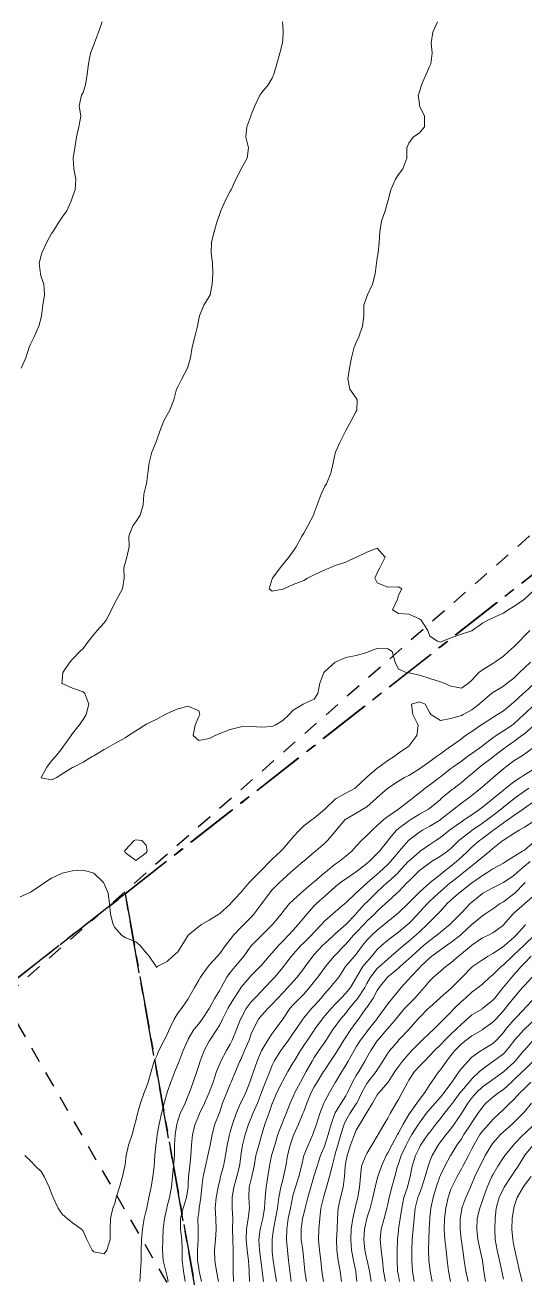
# Model space of a CAD drawing. Header units: centimetres. Extents: x 0 to 642158, y -847 to 649707.
# Drawn here: x 616929.5 to 616953.3, y 620298.9 to 620358.6 of the extents above; entities that cross this region are included whole.
import ezdxf

# ---------------------------------------------------------------- set-up
doc = ezdxf.new("R2010")
doc.units = ezdxf.units.CM
doc.header["$MEASUREMENT"] = 0
doc.linetypes.add('CENTERX2', pattern=[4, 2.5, -0.5, 0.5, -0.5])
doc.linetypes.add('JIS_02_0.7', pattern=[1.35, 0.75, -0.6])
doc.layers.add('SPW_parcellaire cadastral', color=7, linetype='CENTERX2', lineweight=25, true_color=0xff0542)
doc.layers.add('WAL_parcellaire agricole', color=7, linetype='JIS_02_0.7', lineweight=25)
doc.layers.add('WAL_topographie 0.5', color=253, linetype='Continuous', lineweight=20)

msp = doc.modelspace()

# ---------------------------------------------------------------- linework, layer by layer
at = {"layer": 'SPW_parcellaire cadastral'}
for points in [[(616972.658, 620425.672), (617010.893, 620377.325), (616997.565, 620366.866), (616981.735, 620354.446), (616964.517, 620340.941), (616934.252, 620317.224), (616928.003, 620312.33), (616882.528, 620374.041), (616972.658, 620425.672)], [(617146.257, 620375.609), (617171.917, 620342.183), (617234.747, 620260.301), (617106.707, 620158.882), (617115.103, 620149.589), (617064.759, 620106.478), (617053.863, 620117.239), (616968.009, 620182.814), (616937.386, 620218.037), (616956.282, 620268.99), (616938.408, 620293.768), (616934.252, 620317.224), (616964.517, 620340.941), (617015.701, 620270.757), (617035.118, 620286.317), (617053.068, 620300.715), (617070.714, 620314.879), (617111.129, 620347.351), (617146.257, 620375.609)], [(616883.906, 620279.593), (616901.931, 620292.499), (616908.788, 620297.285), (616928.003, 620312.33), (616934.252, 620317.224), (616938.408, 620293.768), (616956.282, 620268.99), (616937.386, 620218.037), (616883.906, 620279.593)]]:
    msp.add_lwpolyline(points, dxfattribs=at)
at = {"layer": 'WAL_parcellaire agricole'}
for points in [[(617087.586, 620473.072), (617062.422, 620453.403), (617036.863, 620425.348), (617003.098, 620383.063), (616981.101, 620359.561), (616961.603, 620341.392), (616928.44, 620312.222), (616917.191, 620305.471)], [(616814.972, 620053.628), (616740.957, 620187.285), (616763.872, 620197.621), (616785.453, 620210.873), (616845.948, 620253.88), (616873.445, 620272.883), (616895.443, 620289.885), (616917.191, 620305.471), (616928.44, 620312.222), (616940.443, 620291.39), (616945.861, 620276.474), (616947.695, 620267.475), (616936.951, 620221.391), (616939.069, 620211.428), (616952.954, 620195.393), (616968.962, 620184.092), (616986.584, 620171.864), (617004.365, 620160.596), (617008.458, 620154.4)]]:
    msp.add_lwpolyline(points, dxfattribs=at)
at = {"layer": 'WAL_topographie 0.5'}
for points in [[(616933.147, 620358.75), (616932.972, 620358.25), (616932.788, 620357.75), (616932.75, 620357.646), (616932.602, 620357.25), (616932.496, 620356.75), (616932.442, 620356.25), (616932.358, 620355.75), (616932.25, 620355.383), (616932.17, 620355.25), (616932.066, 620354.75), (616932.139, 620354.25), (616932.044, 620353.75), (616931.933, 620353.25), (616931.861, 620352.75), (616931.777, 620352.25), (616931.807, 620351.75), (616931.907, 620351.25), (616931.863, 620350.75), (616931.75, 620350.417), (616931.695, 620350.25), (616931.469, 620349.75), (616931.25, 620349.44), (616931.124, 620349.25), (616930.801, 620348.75), (616930.75, 620348.66), (616930.523, 620348.25), (616930.279, 620347.75), (616930.25, 620347.625), (616930.156, 620347.25), (616930.212, 620346.75), (616930.25, 620346.596), (616930.379, 620346.25), (616930.407, 620345.75), (616930.333, 620345.25), (616930.273, 620344.75), (616930.25, 620344.671), (616930.145, 620344.25), (616929.914, 620343.75), (616929.75, 620343.391), (616929.681, 620343.25), (616929.516, 620342.75), (616929.306, 620342.25)], [(616941.74, 620358.75), (616941.75, 620358.583), (616941.772, 620358.25), (616941.75, 620357.917), (616941.736, 620357.75), (616941.603, 620357.25), (616941.471, 620356.75), (616941.328, 620356.25), (616941.25, 620356.058), (616941.055, 620355.75), (616940.75, 620355.382), (616940.656, 620355.25), (616940.42, 620354.75), (616940.25, 620354.318), (616940.229, 620354.25), (616940.044, 620353.75), (616939.991, 620353.25), (616940.12, 620352.75), (616940.055, 620352.25), (616939.777, 620351.75), (616939.75, 620351.7), (616939.51, 620351.25), (616939.292, 620350.75), (616939.25, 620350.675), (616939.017, 620350.25), (616938.803, 620349.75), (616938.75, 620349.602), (616938.63, 620349.25), (616938.478, 620348.75), (616938.355, 620348.25), (616938.347, 620347.75), (616938.408, 620347.25), (616938.414, 620346.75), (616938.392, 620346.25), (616938.293, 620345.75), (616938.25, 620345.659), (616938, 620345.25), (616937.779, 620344.75), (616937.75, 620344.596), (616937.684, 620344.25), (616937.565, 620343.75), (616937.431, 620343.25), (616937.354, 620342.75), (616937.25, 620342.365), (616937.215, 620342.25), (616936.944, 620341.75), (616936.75, 620341.37), (616936.699, 620341.25), (616936.566, 620340.75), (616936.367, 620340.25), (616936.25, 620340.036), (616936.09, 620339.75), (616935.898, 620339.25), (616935.75, 620338.836), (616935.717, 620338.75), (616935.525, 620338.25), (616935.385, 620337.75), (616935.325, 620337.25), (616935.265, 620336.75), (616935.25, 620336.694), (616935.142, 620336.25), (616935.098, 620335.75), (616934.964, 620335.25), (616934.75, 620334.941), (616934.612, 620334.75), (616934.421, 620334.25), (616934.437, 620333.75), (616934.323, 620333.25), (616934.25, 620332.959), (616934.19, 620332.75), (616934.196, 620332.25), (616934.122, 620331.75), (616933.848, 620331.25), (616933.75, 620331.078), (616933.596, 620330.75), (616933.35, 620330.25), (616933.25, 620330.129), (616932.919, 620329.75), (616932.75, 620329.565), (616932.509, 620329.25), (616932.25, 620328.906), (616932.091, 620328.75), (616931.75, 620328.392), (616931.623, 620328.25), (616931.29, 620327.75), (616931.25, 620327.35), (616931.24, 620327.25), (616931.25, 620327.235), (616931.75, 620327.015), (616932.25, 620326.831), (616932.333, 620326.75), (616932.513, 620326.25), (616932.393, 620325.75), (616932.25, 620325.521), (616932.064, 620325.25), (616931.75, 620324.85), (616931.684, 620324.75), (616931.319, 620324.25), (616931.25, 620324.147), (616930.932, 620323.75), (616930.75, 620323.551), (616930.528, 620323.25), (616930.25, 620322.758), (616930.245, 620322.75), (616930.25, 620322.743), (616930.75, 620322.64), (616930.993, 620322.75), (616931.25, 620322.926), (616931.75, 620323.232), (616931.784, 620323.25), (616932.25, 620323.488), (616932.683, 620323.75), (616932.75, 620323.793), (616933.25, 620324.096), (616933.537, 620324.25), (616933.75, 620324.375), (616934.25, 620324.649), (616934.412, 620324.75), (616934.75, 620324.972), (616935.183, 620325.25), (616935.25, 620325.297), (616935.75, 620325.534), (616936.155, 620325.75), (616936.25, 620325.8), (616936.75, 620326.03), (616937.25, 620326.157), (616937.75, 620325.927), (616937.795, 620325.75), (616937.75, 620325.656), (616937.588, 620325.25), (616937.483, 620324.75), (616937.75, 620324.518), (616938.25, 620324.618), (616938.53, 620324.75), (616938.75, 620324.854), (616939.25, 620325.041), (616939.75, 620325.175), (616940.25, 620325.184), (616940.75, 620325.148), (616941.25, 620325.187), (616941.386, 620325.25), (616941.75, 620325.474), (616942.055, 620325.75), (616942.25, 620325.962), (616942.719, 620326.25), (616942.75, 620326.265), (616943.25, 620326.484), (616943.42, 620326.75), (616943.517, 620327.25), (616943.697, 620327.75), (616943.75, 620327.811), (616944.25, 620328.248), (616944.254, 620328.25), (616944.75, 620328.466), (616945.25, 620328.56), (616945.75, 620328.707), (616945.846, 620328.75), (616946.25, 620328.895), (616946.75, 620328.883), (616946.949, 620328.75), (616947.105, 620328.25), (616947.25, 620327.921), (616947.622, 620327.75), (616947.75, 620327.734), (616948.25, 620327.637), (616948.75, 620327.479), (616949.25, 620327.318), (616949.433, 620327.25), (616949.75, 620327.105), (616950.25, 620327.008), (616950.591, 620327.25), (616950.75, 620327.392), (616951.075, 620327.75), (616951.25, 620327.891), (616951.75, 620328.191), (616951.847, 620328.25), (616952.25, 620328.535), (616952.485, 620328.75), (616952.75, 620328.985), (616953.013, 620329.25), (616953.25, 620329.503), (616953.5, 620329.75)], [(616949.106, 620358.75), (616948.893, 620358.25), (616948.811, 620357.75), (616948.852, 620357.25), (616948.794, 620356.75), (616948.75, 620356.643), (616948.578, 620356.25), (616948.358, 620355.75), (616948.25, 620355.408), (616948.201, 620355.25), (616948.25, 620354.821), (616948.262, 620354.75), (616948.5, 620354.25), (616948.5, 620353.75), (616948.25, 620353.458), (616947.962, 620353.25), (616947.75, 620352.96), (616947.655, 620352.75), (616947.659, 620352.25), (616947.467, 620351.75), (616947.25, 620351.468), (616947.122, 620351.25), (616946.895, 620350.75), (616946.762, 620350.25), (616946.75, 620350.212), (616946.625, 620349.75), (616946.456, 620349.25), (616946.369, 620348.75), (616946.341, 620348.25), (616946.287, 620347.75), (616946.25, 620347.5), (616946.215, 620347.25), (616946.146, 620346.75), (616946.018, 620346.25), (616945.788, 620345.75), (616945.75, 620345.667), (616945.606, 620345.25), (616945.606, 620344.75), (616945.538, 620344.25), (616945.362, 620343.75), (616945.25, 620343.476), (616945.147, 620343.25), (616945.023, 620342.75), (616944.923, 620342.25), (616944.842, 620341.75), (616944.944, 620341.25), (616945.25, 620340.827), (616945.291, 620340.75), (616945.272, 620340.25), (616945.25, 620340.207), (616945.011, 620339.75), (616944.75, 620339.277), (616944.733, 620339.25), (616944.474, 620338.75), (616944.259, 620338.25), (616944.25, 620338.194), (616944.147, 620337.75), (616944.032, 620337.25), (616943.823, 620336.75), (616943.75, 620336.63), (616943.574, 620336.25), (616943.388, 620335.75), (616943.25, 620335.354), (616943.213, 620335.25), (616942.945, 620334.75), (616942.75, 620334.396), (616942.662, 620334.25), (616942.385, 620333.75), (616942.25, 620333.537), (616942.031, 620333.25), (616941.75, 620332.904), (616941.628, 620332.75), (616941.258, 620332.25), (616941.25, 620332.222), (616941.103, 620331.75), (616941.25, 620331.635), (616941.75, 620331.73), (616941.8, 620331.75), (616942.25, 620331.941), (616942.75, 620332.146), (616942.931, 620332.25), (616943.25, 620332.409), (616943.75, 620332.648), (616943.996, 620332.75), (616944.25, 620332.849), (616944.75, 620333.014), (616945.25, 620333.243), (616945.265, 620333.25), (616945.75, 620333.493), (616946.25, 620333.682), (616946.622, 620333.25), (616946.37, 620332.75), (616946.25, 620332.5), (616946.131, 620332.25), (616946.25, 620332.024), (616946.75, 620331.814), (616947.25, 620331.84), (616947.412, 620331.75), (616947.25, 620331.434), (616947.203, 620331.25), (616946.966, 620330.75), (616947.25, 620330.569), (616947.75, 620330.534), (616948.25, 620330.315), (616948.335, 620330.25), (616948.659, 620329.75), (616948.75, 620329.487), (616949.115, 620329.25), (616949.25, 620329.205), (616949.371, 620329.25), (616949.75, 620329.414), (616950.25, 620329.581), (616950.75, 620329.745), (616950.759, 620329.75), (616951.25, 620330.114), (616951.513, 620330.25), (616951.75, 620330.364), (616952.25, 620330.587), (616952.483, 620330.75), (616952.75, 620330.907), (616953.25, 620331.25), (616953.25, 620331.25), (616953.75, 620331.703)], [(616929.25, 620317.079), (616929.652, 620317.25), (616929.75, 620317.303), (616930.25, 620317.628), (616930.418, 620317.75), (616930.75, 620317.968), (616931.25, 620318.204), (616931.456, 620318.25), (616931.75, 620318.32), (616932.25, 620318.349), (616932.596, 620318.25), (616932.75, 620318.204), (616933.222, 620317.75), (616933.25, 620317.686), (616933.437, 620317.25), (616933.497, 620316.75), (616933.547, 620316.25), (616933.677, 620315.75), (616933.75, 620315.618), (616934.073, 620315.25), (616934.25, 620315.14), (616934.75, 620314.937), (616934.957, 620314.75), (616935.25, 620314.401), (616935.396, 620314.25), (616935.727, 620313.75), (616935.75, 620313.714), (616935.776, 620313.75), (616936.25, 620313.987), (616936.517, 620314.25), (616936.75, 620314.461), (616936.945, 620314.75), (616937.25, 620315.243), (616937.254, 620315.25), (616937.75, 620315.655), (616937.879, 620315.75), (616938.25, 620315.957), (616938.705, 620316.25), (616938.75, 620316.282), (616939.25, 620316.73), (616939.268, 620316.75), (616939.72, 620317.25), (616939.75, 620317.281), (616940.152, 620317.75), (616940.25, 620317.85), (616940.638, 620318.25), (616940.75, 620318.361), (616941.133, 620318.75), (616941.25, 620318.865), (616941.653, 620319.25), (616941.75, 620319.345), (616942.102, 620319.75), (616942.25, 620319.927), (616942.539, 620320.25), (616942.75, 620320.449), (616943.144, 620320.75), (616943.25, 620320.825), (616943.746, 620321.25), (616943.75, 620321.254), (616944.25, 620321.724), (616944.293, 620321.75), (616944.75, 620322.009), (616945.191, 620322.25), (616945.25, 620322.29), (616945.732, 620322.75), (616945.75, 620322.767), (616946.25, 620323.203), (616946.318, 620323.25), (616946.75, 620323.569), (616947.047, 620323.75), (616947.25, 620323.921), (616947.75, 620324.248), (616947.753, 620324.25), (616948.131, 620324.75), (616948.2, 620325.25), (616947.939, 620325.75), (616947.88, 620326.25), (616948.25, 620326.354), (616948.53, 620326.25), (616948.75, 620325.836), (616948.802, 620325.75), (616949.25, 620325.467), (616949.75, 620325.574), (616950.25, 620325.705), (616950.33, 620325.75), (616950.75, 620325.975), (616951.101, 620326.25), (616951.25, 620326.395), (616951.69, 620326.75), (616951.75, 620326.803), (616952.25, 620327.114), (616952.434, 620327.25), (616952.75, 620327.488), (616953.022, 620327.75), (616953.25, 620327.982), (616953.543, 620328.25)], [(616929.48, 620304.75), (616929.75, 620304.5), (616929.987, 620304.25), (616930.25, 620303.987), (616930.388, 620303.75), (616930.628, 620303.25), (616930.75, 620302.942), (616930.828, 620302.75), (616931.057, 620302.25), (616931.25, 620301.954), (616931.484, 620301.75), (616931.75, 620301.552), (616932.172, 620301.25), (616932.25, 620301.153), (616932.427, 620300.75), (616932.678, 620300.25), (616932.75, 620300.168), (616933.25, 620300.079), (616933.376, 620300.25), (616933.534, 620300.75), (616933.532, 620301.25), (616933.556, 620301.75), (616933.664, 620302.25), (616933.75, 620302.463), (616933.828, 620302.75), (616933.977, 620303.25), (616934.128, 620303.75), (616934.239, 620304.25), (616934.25, 620304.337), (616934.289, 620304.75), (616934.415, 620305.25), (616934.576, 620305.75), (616934.702, 620306.25), (616934.75, 620306.414), (616934.829, 620306.75), (616934.974, 620307.25), (616935.149, 620307.75), (616935.25, 620307.978), (616935.337, 620308.25), (616935.485, 620308.75), (616935.636, 620309.25), (616935.75, 620309.505), (616935.858, 620309.75), (616936.112, 620310.25), (616936.25, 620310.521), (616936.35, 620310.75), (616936.582, 620311.25), (616936.75, 620311.538), (616936.924, 620311.75), (616937.25, 620312.221), (616937.268, 620312.25), (616937.543, 620312.75), (616937.75, 620313.099), (616937.835, 620313.25), (616938.195, 620313.75), (616938.25, 620313.814), (616938.643, 620314.25), (616938.75, 620314.371), (616939.027, 620314.75), (616939.25, 620315.035), (616939.402, 620315.25), (616939.75, 620315.607), (616939.898, 620315.75), (616940.25, 620316.111), (616940.378, 620316.25), (616940.75, 620316.75), (616940.75, 620316.75), (616941.115, 620317.25), (616941.25, 620317.404), (616941.599, 620317.75), (616941.75, 620317.898), (616942.139, 620318.25), (616942.25, 620318.351), (616942.72, 620318.75), (616942.75, 620318.778), (616943.25, 620319.201), (616943.313, 620319.25), (616943.75, 620319.622), (616943.883, 620319.75), (616944.25, 620320.186), (616944.295, 620320.25), (616944.722, 620320.75), (616944.75, 620320.773), (616945.25, 620321.062), (616945.563, 620321.25), (616945.75, 620321.367), (616946.197, 620321.75), (616946.25, 620321.805), (616946.744, 620322.25), (616946.75, 620322.255), (616947.25, 620322.583), (616947.544, 620322.75), (616947.75, 620322.857), (616948.25, 620323.168), (616948.369, 620323.25), (616948.75, 620323.513), (616949.064, 620323.75), (616949.25, 620323.885), (616949.75, 620324.243), (616949.76, 620324.25), (616950.25, 620324.606), (616950.454, 620324.75), (616950.75, 620324.946), (616951.178, 620325.25), (616951.25, 620325.3), (616951.75, 620325.619), (616951.969, 620325.75), (616952.25, 620325.935), (616952.631, 620326.25), (616952.75, 620326.346), (616953.184, 620326.75), (616953.25, 620326.811), (616953.734, 620327.25)], [(616934.954, 620298.75), (616934.983, 620299.25), (616935.003, 620299.75), (616935.012, 620300.25), (616935.032, 620300.75), (616935.069, 620301.25), (616935.151, 620301.75), (616935.25, 620302.141), (616935.274, 620302.25), (616935.382, 620302.75), (616935.482, 620303.25), (616935.566, 620303.75), (616935.625, 620304.25), (616935.66, 620304.75), (616935.704, 620305.25), (616935.75, 620305.561), (616935.773, 620305.75), (616935.861, 620306.25), (616935.97, 620306.75), (616936.099, 620307.25), (616936.244, 620307.75), (616936.25, 620307.769), (616936.422, 620308.25), (616936.614, 620308.75), (616936.75, 620309.083), (616936.813, 620309.25), (616937.01, 620309.75), (616937.224, 620310.25), (616937.25, 620310.299), (616937.512, 620310.75), (616937.75, 620311.023), (616937.917, 620311.25), (616938.244, 620311.75), (616938.25, 620311.761), (616938.522, 620312.25), (616938.75, 620312.626), (616938.823, 620312.75), (616939.09, 620313.25), (616939.25, 620313.464), (616939.487, 620313.75), (616939.75, 620314.07), (616939.9, 620314.25), (616940.25, 620314.744), (616940.255, 620314.75), (616940.75, 620315.245), (616940.755, 620315.25), (616941.25, 620315.733), (616941.267, 620315.75), (616941.669, 620316.25), (616941.75, 620316.357), (616942.074, 620316.75), (616942.25, 620316.923), (616942.603, 620317.25), (616942.75, 620317.371), (616943.203, 620317.75), (616943.25, 620317.789), (616943.75, 620318.226), (616943.776, 620318.25), (616944.25, 620318.632), (616944.427, 620318.75), (616944.75, 620319.008), (616945.038, 620319.25), (616945.25, 620319.493), (616945.493, 620319.75), (616945.75, 620319.995), (616945.998, 620320.25), (616946.25, 620320.467), (616946.554, 620320.75), (616946.75, 620320.907), (616947.25, 620321.247), (616947.255, 620321.25), (616947.75, 620321.636), (616947.903, 620321.75), (616948.25, 620322.03), (616948.523, 620322.25), (616948.75, 620322.409), (616949.205, 620322.75), (616949.25, 620322.785), (616949.75, 620323.178), (616949.849, 620323.25), (616950.25, 620323.531), (616950.549, 620323.75), (616950.75, 620323.895), (616951.24, 620324.25), (616951.25, 620324.258), (616951.75, 620324.641), (616951.903, 620324.75), (616952.25, 620324.977), (616952.67, 620325.25), (616952.75, 620325.309), (616953.228, 620325.75), (616953.25, 620325.772), (616953.742, 620326.25)], [(616936.303, 620298.75), (616936.25, 620298.997), (616936.179, 620299.25), (616936.055, 620299.75), (616936.031, 620300.25), (616936.04, 620300.75), (616936.054, 620301.25), (616936.12, 620301.75), (616936.227, 620302.25), (616936.25, 620302.339), (616936.356, 620302.75), (616936.454, 620303.25), (616936.498, 620303.75), (616936.554, 620304.25), (616936.589, 620304.75), (616936.596, 620305.25), (616936.628, 620305.75), (616936.7, 620306.25), (616936.75, 620306.413), (616936.868, 620306.75), (616937.103, 620307.25), (616937.25, 620307.614), (616937.305, 620307.75), (616937.487, 620308.25), (616937.663, 620308.75), (616937.75, 620309.041), (616937.812, 620309.25), (616938.01, 620309.75), (616938.25, 620310.199), (616938.281, 620310.25), (616938.612, 620310.75), (616938.75, 620310.985), (616938.88, 620311.25), (616939.131, 620311.75), (616939.25, 620311.947), (616939.434, 620312.25), (616939.75, 620312.739), (616939.758, 620312.75), (616940.177, 620313.25), (616940.25, 620313.327), (616940.677, 620313.75), (616940.75, 620313.832), (616941.109, 620314.25), (616941.25, 620314.402), (616941.547, 620314.75), (616941.75, 620314.96), (616942.026, 620315.25), (616942.25, 620315.493), (616942.488, 620315.75), (616942.75, 620316.071), (616942.894, 620316.25), (616943.25, 620316.65), (616943.35, 620316.75), (616943.75, 620317.113), (616943.917, 620317.25), (616944.25, 620317.545), (616944.503, 620317.75), (616944.75, 620317.931), (616945.218, 620318.25), (616945.25, 620318.271), (616945.75, 620318.662), (616945.855, 620318.75), (616946.25, 620319.136), (616946.356, 620319.25), (616946.75, 620319.747), (616946.752, 620319.75), (616947.164, 620320.25), (616947.25, 620320.324), (616947.75, 620320.692), (616947.839, 620320.75), (616948.25, 620321.003), (616948.688, 620321.25), (616948.75, 620321.296), (616949.25, 620321.71), (616949.295, 620321.75), (616949.75, 620322.137), (616949.901, 620322.25), (616950.25, 620322.515), (616950.527, 620322.75), (616950.75, 620322.931), (616951.117, 620323.25), (616951.25, 620323.353), (616951.75, 620323.727), (616951.779, 620323.75), (616952.25, 620324.12), (616952.424, 620324.25), (616952.75, 620324.478), (616953.133, 620324.75), (616953.25, 620324.837), (616953.716, 620325.25)], [(616937.101, 620298.75), (616937.025, 620299.25), (616936.962, 620299.75), (616936.961, 620300.25), (616936.942, 620300.75), (616936.877, 620301.25), (616936.886, 620301.75), (616937.009, 620302.25), (616937.163, 620302.75), (616937.242, 620303.25), (616937.25, 620303.395), (616937.268, 620303.75), (616937.321, 620304.25), (616937.376, 620304.75), (616937.406, 620305.25), (616937.461, 620305.75), (616937.586, 620306.25), (616937.75, 620306.655), (616937.789, 620306.75), (616938.029, 620307.25), (616938.249, 620307.75), (616938.25, 620307.753), (616938.431, 620308.25), (616938.598, 620308.75), (616938.75, 620309.116), (616938.809, 620309.25), (616939.076, 620309.75), (616939.25, 620310.059), (616939.34, 620310.25), (616939.545, 620310.75), (616939.742, 620311.25), (616939.75, 620311.267), (616940.006, 620311.75), (616940.25, 620312.073), (616940.417, 620312.25), (616940.75, 620312.601), (616940.894, 620312.75), (616941.25, 620313.118), (616941.371, 620313.25), (616941.75, 620313.712), (616941.78, 620313.75), (616942.165, 620314.25), (616942.25, 620314.348), (616942.613, 620314.75), (616942.75, 620314.887), (616943.116, 620315.25), (616943.25, 620315.396), (616943.587, 620315.75), (616943.75, 620315.93), (616944.114, 620316.25), (616944.25, 620316.364), (616944.698, 620316.75), (616944.75, 620316.793), (616945.234, 620317.25), (616945.25, 620317.264), (616945.75, 620317.722), (616945.78, 620317.75), (616946.25, 620318.159), (616946.355, 620318.25), (616946.75, 620318.61), (616946.884, 620318.75), (616947.25, 620319.196), (616947.297, 620319.25), (616947.73, 620319.75), (616947.75, 620319.77), (616948.25, 620320.156), (616948.397, 620320.25), (616948.75, 620320.446), (616949.25, 620320.744), (616949.258, 620320.75), (616949.75, 620321.14), (616949.894, 620321.25), (616950.25, 620321.536), (616950.555, 620321.75), (616950.75, 620321.898), (616951.178, 620322.25), (616951.25, 620322.315), (616951.75, 620322.734), (616951.769, 620322.75), (616952.25, 620323.168), (616952.356, 620323.25), (616952.75, 620323.545), (616953.073, 620323.75), (616953.25, 620323.864), (616953.75, 620324.24)], [(616937.886, 620298.75), (616937.777, 620299.25), (616937.75, 620299.396), (616937.694, 620299.75), (616937.697, 620300.25), (616937.727, 620300.75), (616937.72, 620301.25), (616937.713, 620301.75), (616937.75, 620302.034), (616937.774, 620302.25), (616937.848, 620302.75), (616937.9, 620303.25), (616937.964, 620303.75), (616938.07, 620304.25), (616938.19, 620304.75), (616938.25, 620305.041), (616938.294, 620305.25), (616938.382, 620305.75), (616938.523, 620306.25), (616938.719, 620306.75), (616938.75, 620306.833), (616938.889, 620307.25), (616939.09, 620307.75), (616939.25, 620308.15), (616939.294, 620308.25), (616939.492, 620308.75), (616939.713, 620309.25), (616939.75, 620309.326), (616939.936, 620309.75), (616940.144, 620310.25), (616940.25, 620310.548), (616940.333, 620310.75), (616940.595, 620311.25), (616940.75, 620311.444), (616941.042, 620311.75), (616941.25, 620311.96), (616941.508, 620312.25), (616941.75, 620312.508), (616941.985, 620312.75), (616942.25, 620313.04), (616942.431, 620313.25), (616942.75, 620313.653), (616942.823, 620313.75), (616943.183, 620314.25), (616943.25, 620314.327), (616943.641, 620314.75), (616943.75, 620314.854), (616944.181, 620315.25), (616944.25, 620315.313), (616944.744, 620315.75), (616944.75, 620315.755), (616945.219, 620316.25), (616945.25, 620316.283), (616945.674, 620316.75), (616945.75, 620316.827), (616946.178, 620317.25), (616946.25, 620317.318), (616946.723, 620317.75), (616946.75, 620317.773), (616947.25, 620318.239), (616947.261, 620318.25), (616947.725, 620318.75), (616947.75, 620318.779), (616948.25, 620319.222), (616948.29, 620319.25), (616948.75, 620319.563), (616949.032, 620319.75), (616949.25, 620319.9), (616949.682, 620320.25), (616949.75, 620320.3), (616950.25, 620320.652), (616950.404, 620320.75), (616950.75, 620320.985), (616951.133, 620321.25), (616951.25, 620321.339), (616951.75, 620321.743), (616951.759, 620321.75), (616952.25, 620322.154), (616952.371, 620322.25), (616952.75, 620322.554), (616953.057, 620322.75), (616953.25, 620322.877), (616953.75, 620323.188)], [(616938.688, 620298.75), (616938.6, 620299.25), (616938.511, 620299.75), (616938.503, 620300.25), (616938.552, 620300.75), (616938.582, 620301.25), (616938.566, 620301.75), (616938.54, 620302.25), (616938.574, 620302.75), (616938.67, 620303.25), (616938.75, 620303.578), (616938.792, 620303.75), (616938.925, 620304.25), (616939.031, 620304.75), (616939.103, 620305.25), (616939.209, 620305.75), (616939.25, 620305.877), (616939.363, 620306.25), (616939.524, 620306.75), (616939.743, 620307.25), (616939.75, 620307.263), (616939.992, 620307.75), (616940.184, 620308.25), (616940.25, 620308.433), (616940.356, 620308.75), (616940.532, 620309.25), (616940.741, 620309.75), (616940.75, 620309.769), (616941.039, 620310.25), (616941.25, 620310.57), (616941.381, 620310.75), (616941.747, 620311.25), (616941.75, 620311.254), (616942.088, 620311.75), (616942.25, 620311.932), (616942.568, 620312.25), (616942.75, 620312.442), (616943.015, 620312.75), (616943.25, 620313.044), (616943.413, 620313.25), (616943.75, 620313.704), (616943.784, 620313.75), (616944.195, 620314.25), (616944.25, 620314.303), (616944.688, 620314.75), (616944.75, 620314.813), (616945.12, 620315.25), (616945.25, 620315.383), (616945.601, 620315.75), (616945.75, 620315.91), (616946.114, 620316.25), (616946.25, 620316.386), (616946.638, 620316.75), (616946.75, 620316.856), (616947.18, 620317.25), (616947.25, 620317.314), (616947.677, 620317.75), (616947.75, 620317.827), (616948.171, 620318.25), (616948.25, 620318.323), (616948.75, 620318.696), (616948.832, 620318.75), (616949.25, 620319.003), (616949.586, 620319.25), (616949.75, 620319.383), (616950.125, 620319.75), (616950.25, 620319.853), (616950.75, 620320.235), (616950.77, 620320.25), (616951.25, 620320.576), (616951.498, 620320.75), (616951.75, 620320.941), (616952.142, 620321.25), (616952.25, 620321.339), (616952.75, 620321.735), (616952.77, 620321.75), (616953.25, 620322.103), (616953.459, 620322.25)], [(616939.4, 620298.75), (616939.391, 620299.25), (616939.392, 620299.75), (616939.392, 620300.25), (616939.368, 620300.75), (616939.358, 620301.25), (616939.371, 620301.75), (616939.349, 620302.25), (616939.347, 620302.75), (616939.427, 620303.25), (616939.564, 620303.75), (616939.691, 620304.25), (616939.75, 620304.701), (616939.756, 620304.75), (616939.826, 620305.25), (616939.955, 620305.75), (616940.123, 620306.25), (616940.25, 620306.552), (616940.331, 620306.75), (616940.544, 620307.25), (616940.732, 620307.75), (616940.75, 620307.801), (616940.921, 620308.25), (616941.13, 620308.75), (616941.25, 620309.051), (616941.344, 620309.25), (616941.655, 620309.75), (616941.75, 620309.876), (616942.023, 620310.25), (616942.25, 620310.578), (616942.367, 620310.75), (616942.697, 620311.25), (616942.75, 620311.315), (616943.122, 620311.75), (616943.25, 620311.884), (616943.573, 620312.25), (616943.75, 620312.463), (616944.01, 620312.75), (616944.25, 620313.043), (616944.41, 620313.25), (616944.735, 620313.75), (616944.75, 620313.768), (616945.165, 620314.25), (616945.25, 620314.35), (616945.544, 620314.75), (616945.75, 620315.006), (616945.986, 620315.25), (616946.25, 620315.485), (616946.582, 620315.75), (616946.75, 620315.897), (616947.171, 620316.25), (616947.25, 620316.319), (616947.711, 620316.75), (616947.75, 620316.788), (616948.206, 620317.25), (616948.25, 620317.296), (616948.75, 620317.742), (616948.759, 620317.75), (616949.25, 620318.142), (616949.383, 620318.25), (616949.75, 620318.529), (616950.017, 620318.75), (616950.25, 620318.965), (616950.556, 620319.25), (616950.75, 620319.433), (616951.112, 620319.75), (616951.25, 620319.853), (616951.75, 620320.228), (616951.78, 620320.25), (616952.25, 620320.591), (616952.471, 620320.75), (616952.75, 620320.955), (616953.196, 620321.25), (616953.25, 620321.289), (616953.75, 620321.644)], [(616940.17, 620298.75), (616940.147, 620299.25), (616940.111, 620299.75), (616940.06, 620300.25), (616940.009, 620300.75), (616940.023, 620301.25), (616940.109, 620301.75), (616940.159, 620302.25), (616940.131, 620302.75), (616940.157, 620303.25), (616940.25, 620303.633), (616940.279, 620303.75), (616940.381, 620304.25), (616940.468, 620304.75), (616940.605, 620305.25), (616940.748, 620305.75), (616940.75, 620305.756), (616940.903, 620306.25), (616941.085, 620306.75), (616941.25, 620307.228), (616941.258, 620307.25), (616941.468, 620307.75), (616941.715, 620308.25), (616941.75, 620308.319), (616941.988, 620308.75), (616942.25, 620309.187), (616942.286, 620309.25), (616942.591, 620309.75), (616942.75, 620309.988), (616942.922, 620310.25), (616943.25, 620310.726), (616943.266, 620310.75), (616943.621, 620311.25), (616943.75, 620311.404), (616944.056, 620311.75), (616944.25, 620311.956), (616944.526, 620312.25), (616944.75, 620312.483), (616944.968, 620312.75), (616945.25, 620313.218), (616945.266, 620313.25), (616945.566, 620313.75), (616945.75, 620313.977), (616945.99, 620314.25), (616946.25, 620314.565), (616946.443, 620314.75), (616946.75, 620315.007), (616947.069, 620315.25), (616947.25, 620315.388), (616947.689, 620315.75), (616947.75, 620315.805), (616948.17, 620316.25), (616948.25, 620316.336), (616948.633, 620316.75), (616948.75, 620316.862), (616949.154, 620317.25), (616949.25, 620317.333), (616949.74, 620317.75), (616949.75, 620317.759), (616950.25, 620318.156), (616950.373, 620318.25), (616950.75, 620318.556), (616951.001, 620318.75), (616951.25, 620318.963), (616951.599, 620319.25), (616951.75, 620319.379), (616952.216, 620319.75), (616952.25, 620319.775), (616952.75, 620320.084), (616953.006, 620320.25), (616953.25, 620320.394), (616953.75, 620320.716)], [(616935.29, 620319.25), (616935.25, 620319.176), (616934.75, 620318.812), (616934.25, 620319.18), (616934.22, 620319.25), (616934.25, 620319.289), (616934.677, 620319.75), (616934.75, 620319.792), (616935.042, 620319.75), (616935.25, 620319.533), (616935.29, 620319.25)], [(616940.838, 620298.75), (616940.77, 620299.25), (616940.75, 620299.399), (616940.703, 620299.75), (616940.642, 620300.25), (616940.612, 620300.75), (616940.669, 620301.25), (616940.75, 620301.571), (616940.793, 620301.75), (616940.873, 620302.25), (616940.905, 620302.75), (616940.957, 620303.25), (616941.044, 620303.75), (616941.115, 620304.25), (616941.221, 620304.75), (616941.25, 620304.848), (616941.365, 620305.25), (616941.51, 620305.75), (616941.698, 620306.25), (616941.75, 620306.379), (616941.905, 620306.75), (616942.103, 620307.25), (616942.25, 620307.567), (616942.328, 620307.75), (616942.588, 620308.25), (616942.75, 620308.547), (616942.858, 620308.75), (616943.148, 620309.25), (616943.25, 620309.418), (616943.472, 620309.75), (616943.75, 620310.153), (616943.814, 620310.25), (616944.137, 620310.75), (616944.25, 620310.903), (616944.502, 620311.25), (616944.75, 620311.539), (616944.915, 620311.75), (616945.25, 620312.148), (616945.326, 620312.25), (616945.651, 620312.75), (616945.75, 620312.94), (616945.926, 620313.25), (616946.25, 620313.656), (616946.351, 620313.75), (616946.75, 620314.113), (616946.91, 620314.25), (616947.25, 620314.546), (616947.492, 620314.75), (616947.75, 620314.955), (616948.09, 620315.25), (616948.25, 620315.401), (616948.629, 620315.75), (616948.75, 620315.88), (616949.119, 620316.25), (616949.25, 620316.392), (616949.581, 620316.75), (616949.75, 620316.908), (616950.132, 620317.25), (616950.25, 620317.344), (616950.75, 620317.734), (616950.772, 620317.75), (616951.25, 620318.094), (616951.511, 620318.25), (616951.75, 620318.404), (616952.25, 620318.674), (616952.371, 620318.75), (616952.75, 620318.994), (616953.164, 620319.25), (616953.25, 620319.304), (616953.75, 620319.72)], [(616941.45, 620298.75), (616941.369, 620299.25), (616941.295, 620299.75), (616941.25, 620300.167), (616941.242, 620300.25), (616941.248, 620300.75), (616941.25, 620300.767), (616941.316, 620301.25), (616941.406, 620301.75), (616941.491, 620302.25), (616941.568, 620302.75), (616941.661, 620303.25), (616941.75, 620303.598), (616941.792, 620303.75), (616941.896, 620304.25), (616941.981, 620304.75), (616942.108, 620305.25), (616942.25, 620305.671), (616942.281, 620305.75), (616942.502, 620306.25), (616942.712, 620306.75), (616942.75, 620306.856), (616942.891, 620307.25), (616943.106, 620307.75), (616943.25, 620308.024), (616943.383, 620308.25), (616943.69, 620308.75), (616943.75, 620308.841), (616944.022, 620309.25), (616944.25, 620309.585), (616944.354, 620309.75), (616944.658, 620310.25), (616944.75, 620310.397), (616944.983, 620310.75), (616945.25, 620311.108), (616945.359, 620311.25), (616945.707, 620311.75), (616945.75, 620311.81), (616946.051, 620312.25), (616946.25, 620312.609), (616946.343, 620312.75), (616946.734, 620313.25), (616946.75, 620313.265), (616947.25, 620313.675), (616947.33, 620313.75), (616947.75, 620314.121), (616947.886, 620314.25), (616948.25, 620314.574), (616948.452, 620314.75), (616948.75, 620315.001), (616949.087, 620315.25), (616949.25, 620315.385), (616949.7, 620315.75), (616949.75, 620315.799), (616950.193, 620316.25), (616950.25, 620316.309), (616950.67, 620316.75), (616950.75, 620316.824), (616951.25, 620317.236), (616951.274, 620317.25), (616951.75, 620317.509), (616952.248, 620317.75), (616952.25, 620317.751), (616952.75, 620318.087), (616952.915, 620318.25), (616953.25, 620318.531), (616953.529, 620318.75)], [(616942.143, 620298.75), (616942.084, 620299.25), (616942.026, 620299.75), (616941.967, 620300.25), (616941.923, 620300.75), (616941.939, 620301.25), (616942.013, 620301.75), (616942.114, 620302.25), (616942.211, 620302.75), (616942.25, 620302.901), (616942.351, 620303.25), (616942.519, 620303.75), (616942.634, 620304.25), (616942.745, 620304.75), (616942.75, 620304.763), (616942.953, 620305.25), (616943.175, 620305.75), (616943.25, 620305.942), (616943.352, 620306.25), (616943.515, 620306.75), (616943.701, 620307.25), (616943.75, 620307.35), (616943.972, 620307.75), (616944.25, 620308.224), (616944.264, 620308.25), (616944.558, 620308.75), (616944.75, 620309.053), (616944.867, 620309.25), (616945.143, 620309.75), (616945.25, 620309.929), (616945.445, 620310.25), (616945.75, 620310.651), (616945.831, 620310.75), (616946.229, 620311.25), (616946.25, 620311.281), (616946.587, 620311.75), (616946.75, 620311.976), (616946.971, 620312.25), (616947.25, 620312.591), (616947.387, 620312.75), (616947.75, 620313.16), (616947.823, 620313.25), (616948.25, 620313.686), (616948.312, 620313.75), (616948.75, 620314.169), (616948.85, 620314.25), (616949.25, 620314.544), (616949.539, 620314.75), (616949.75, 620314.899), (616950.202, 620315.25), (616950.25, 620315.292), (616950.75, 620315.75), (616950.75, 620315.75), (616951.25, 620316.168), (616951.37, 620316.25), (616951.75, 620316.509), (616952.1, 620316.75), (616952.25, 620316.839), (616952.75, 620317.214), (616952.791, 620317.25), (616953.25, 620317.719), (616953.279, 620317.75)], [(616942.877, 620298.75), (616942.799, 620299.25), (616942.751, 620299.75), (616942.75, 620299.759), (616942.702, 620300.25), (616942.632, 620300.75), (616942.619, 620301.25), (616942.696, 620301.75), (616942.75, 620301.981), (616942.815, 620302.25), (616942.942, 620302.75), (616943.085, 620303.25), (616943.234, 620303.75), (616943.25, 620303.806), (616943.388, 620304.25), (616943.552, 620304.75), (616943.75, 620305.233), (616943.756, 620305.25), (616943.915, 620305.75), (616944.045, 620306.25), (616944.226, 620306.75), (616944.25, 620306.795), (616944.535, 620307.25), (616944.75, 620307.592), (616944.834, 620307.75), (616945.062, 620308.25), (616945.25, 620308.56), (616945.37, 620308.75), (616945.659, 620309.25), (616945.75, 620309.421), (616945.938, 620309.75), (616946.25, 620310.22), (616946.272, 620310.25), (616946.706, 620310.75), (616946.75, 620310.804), (616947.124, 620311.25), (616947.25, 620311.411), (616947.542, 620311.75), (616947.75, 620311.969), (616948.041, 620312.25), (616948.25, 620312.496), (616948.473, 620312.75), (616948.75, 620313.077), (616948.931, 620313.25), (616949.25, 620313.529), (616949.516, 620313.75), (616949.75, 620313.926), (616950.106, 620314.25), (616950.25, 620314.361), (616950.729, 620314.75), (616950.75, 620314.767), (616951.25, 620315.116), (616951.533, 620315.25), (616951.75, 620315.365), (616952.25, 620315.732), (616952.267, 620315.75), (616952.705, 620316.25), (616952.75, 620316.29), (616953.25, 620316.735), (616953.268, 620316.75), (616953.75, 620317.175)], [(616943.689, 620298.75), (616943.613, 620299.25), (616943.558, 620299.75), (616943.492, 620300.25), (616943.448, 620300.75), (616943.472, 620301.25), (616943.508, 620301.75), (616943.559, 620302.25), (616943.682, 620302.75), (616943.75, 620302.977), (616943.835, 620303.25), (616943.976, 620303.75), (616944.1, 620304.25), (616944.224, 620304.75), (616944.25, 620304.829), (616944.374, 620305.25), (616944.517, 620305.75), (616944.664, 620306.25), (616944.75, 620306.428), (616944.943, 620306.75), (616945.25, 620307.214), (616945.272, 620307.25), (616945.511, 620307.75), (616945.75, 620308.184), (616945.799, 620308.25), (616946.193, 620308.75), (616946.25, 620308.841), (616946.515, 620309.25), (616946.75, 620309.622), (616946.841, 620309.75), (616947.25, 620310.239), (616947.26, 620310.25), (616947.744, 620310.75), (616947.75, 620310.756), (616948.184, 620311.25), (616948.25, 620311.32), (616948.675, 620311.75), (616948.75, 620311.822), (616949.22, 620312.25), (616949.25, 620312.279), (616949.75, 620312.708), (616949.793, 620312.75), (616950.25, 620313.218), (616950.281, 620313.25), (616950.75, 620313.723), (616950.785, 620313.75), (616951.25, 620314.074), (616951.525, 620314.25), (616951.75, 620314.374), (616952.25, 620314.704), (616952.304, 620314.75), (616952.75, 620315.143), (616952.857, 620315.25), (616953.25, 620315.7), (616953.3, 620315.75)], [(616944.542, 620298.75), (616944.481, 620299.25), (616944.393, 620299.75), (616944.322, 620300.25), (616944.305, 620300.75), (616944.331, 620301.25), (616944.351, 620301.75), (616944.381, 620302.25), (616944.495, 620302.75), (616944.618, 620303.25), (616944.68, 620303.75), (616944.717, 620304.25), (616944.75, 620304.445), (616944.81, 620304.75), (616944.98, 620305.25), (616945.159, 620305.75), (616945.25, 620305.956), (616945.421, 620306.25), (616945.725, 620306.75), (616945.75, 620306.796), (616946.018, 620307.25), (616946.25, 620307.637), (616946.336, 620307.75), (616946.75, 620308.237), (616946.759, 620308.25), (616947.089, 620308.75), (616947.25, 620308.991), (616947.444, 620309.25), (616947.75, 620309.602), (616947.892, 620309.75), (616948.25, 620310.114), (616948.389, 620310.25), (616948.75, 620310.593), (616948.919, 620310.75), (616949.25, 620311.084), (616949.411, 620311.25), (616949.75, 620311.581), (616949.912, 620311.75), (616950.25, 620312.082), (616950.451, 620312.25), (616950.75, 620312.528), (616951.048, 620312.75), (616951.25, 620312.916), (616951.611, 620313.25), (616951.75, 620313.361), (616952.143, 620313.75), (616952.25, 620313.838), (616952.679, 620314.25), (616952.75, 620314.31), (616953.216, 620314.75), (616953.25, 620314.784), (616953.728, 620315.25)], [(616945.281, 620298.75), (616945.25, 620299.022), (616945.223, 620299.25), (616945.109, 620299.75), (616945.014, 620300.25), (616944.981, 620300.75), (616945.006, 620301.25), (616945.08, 620301.75), (616945.191, 620302.25), (616945.25, 620302.473), (616945.318, 620302.75), (616945.404, 620303.25), (616945.441, 620303.75), (616945.503, 620304.25), (616945.695, 620304.75), (616945.75, 620304.857), (616945.986, 620305.25), (616946.25, 620305.674), (616946.29, 620305.75), (616946.576, 620306.25), (616946.75, 620306.532), (616946.861, 620306.75), (616947.147, 620307.25), (616947.25, 620307.418), (616947.432, 620307.75), (616947.699, 620308.25), (616947.75, 620308.335), (616948.025, 620308.75), (616948.25, 620309.002), (616948.49, 620309.25), (616948.75, 620309.511), (616948.966, 620309.75), (616949.25, 620310.028), (616949.46, 620310.25), (616949.75, 620310.536), (616949.987, 620310.75), (616950.25, 620311.015), (616950.523, 620311.25), (616950.75, 620311.451), (616951.25, 620311.741), (616951.262, 620311.75), (616951.75, 620312.145), (616951.836, 620312.25), (616952.233, 620312.75), (616952.25, 620312.77), (616952.652, 620313.25), (616952.75, 620313.358), (616953.096, 620313.75), (616953.25, 620313.907), (616953.575, 620314.25)], [(616945.958, 620298.75), (616945.876, 620299.25), (616945.764, 620299.75), (616945.75, 620299.807), (616945.656, 620300.25), (616945.607, 620300.75), (616945.637, 620301.25), (616945.745, 620301.75), (616945.75, 620301.768), (616945.903, 620302.25), (616946.034, 620302.75), (616946.145, 620303.25), (616946.25, 620303.644), (616946.281, 620303.75), (616946.451, 620304.25), (616946.671, 620304.75), (616946.75, 620304.888), (616946.934, 620305.25), (616947.205, 620305.75), (616947.25, 620305.827), (616947.474, 620306.25), (616947.75, 620306.708), (616947.778, 620306.75), (616948.133, 620307.25), (616948.25, 620307.418), (616948.507, 620307.75), (616948.75, 620308.14), (616948.824, 620308.25), (616949.177, 620308.75), (616949.25, 620308.834), (616949.543, 620309.25), (616949.75, 620309.515), (616949.937, 620309.75), (616950.25, 620310.067), (616950.477, 620310.25), (616950.75, 620310.45), (616951.25, 620310.746), (616951.255, 620310.75), (616951.75, 620311.107), (616951.883, 620311.25), (616952.25, 620311.651), (616952.333, 620311.75), (616952.736, 620312.25), (616952.75, 620312.268), (616953.164, 620312.75), (616953.25, 620312.848), (616953.614, 620313.25)], [(616946.646, 620298.75), (616946.547, 620299.25), (616946.491, 620299.75), (616946.428, 620300.25), (616946.386, 620300.75), (616946.435, 620301.25), (616946.572, 620301.75), (616946.707, 620302.25), (616946.75, 620302.431), (616946.816, 620302.75), (616946.946, 620303.25), (616947.085, 620303.75), (616947.209, 620304.25), (616947.25, 620304.359), (616947.384, 620304.75), (616947.619, 620305.25), (616947.75, 620305.506), (616947.891, 620305.75), (616948.208, 620306.25), (616948.25, 620306.312), (616948.576, 620306.75), (616948.75, 620306.959), (616949.003, 620307.25), (616949.25, 620307.536), (616949.423, 620307.75), (616949.75, 620308.184), (616949.8, 620308.25), (616950.148, 620308.75), (616950.25, 620308.893), (616950.567, 620309.25), (616950.75, 620309.435), (616951.185, 620309.75), (616951.25, 620309.788), (616951.75, 620310.093), (616951.918, 620310.25), (616952.25, 620310.619), (616952.351, 620310.75), (616952.75, 620311.214), (616952.784, 620311.25), (616953.25, 620311.745), (616953.256, 620311.75), (616953.728, 620312.25)], [(616947.302, 620298.75), (616947.25, 620299.035), (616947.212, 620299.25), (616947.194, 620299.75), (616947.19, 620300.25), (616947.203, 620300.75), (616947.25, 620301.167), (616947.258, 620301.25), (616947.336, 620301.75), (616947.411, 620302.25), (616947.513, 620302.75), (616947.678, 620303.25), (616947.75, 620303.52), (616947.811, 620303.75), (616947.904, 620304.25), (616948.062, 620304.75), (616948.25, 620305.14), (616948.31, 620305.25), (616948.661, 620305.75), (616948.75, 620305.871), (616949.04, 620306.25), (616949.25, 620306.521), (616949.431, 620306.75), (616949.75, 620307.148), (616949.821, 620307.25), (616950.198, 620307.75), (616950.25, 620307.816), (616950.615, 620308.25), (616950.75, 620308.406), (616951.119, 620308.75), (616951.25, 620308.868), (616951.75, 620309.234), (616951.772, 620309.25), (616952.25, 620309.602), (616952.395, 620309.75), (616952.75, 620310.204), (616952.786, 620310.25), (616953.234, 620310.75), (616953.25, 620310.767), (616953.75, 620311.239)], [(616948.007, 620298.75), (616947.92, 620299.25), (616947.885, 620299.75), (616947.888, 620300.25), (616947.915, 620300.75), (616947.955, 620301.25), (616947.999, 620301.75), (616948.053, 620302.25), (616948.176, 620302.75), (616948.25, 620302.946), (616948.367, 620303.25), (616948.519, 620303.75), (616948.665, 620304.25), (616948.75, 620304.482), (616948.858, 620304.75), (616949.14, 620305.25), (616949.25, 620305.401), (616949.519, 620305.75), (616949.75, 620306.033), (616949.911, 620306.25), (616950.249, 620306.75), (616950.25, 620306.752), (616950.561, 620307.25), (616950.75, 620307.5), (616950.967, 620307.75), (616951.25, 620308.02), (616951.578, 620308.25), (616951.75, 620308.375), (616952.25, 620308.735), (616952.266, 620308.75), (616952.75, 620309.191), (616952.809, 620309.25), (616953.228, 620309.75), (616953.25, 620309.778), (616953.67, 620310.25)], [(616948.852, 620298.75), (616948.771, 620299.25), (616948.75, 620299.388), (616948.698, 620299.75), (616948.682, 620300.25), (616948.697, 620300.75), (616948.718, 620301.25), (616948.745, 620301.75), (616948.75, 620301.799), (616948.792, 620302.25), (616948.905, 620302.75), (616949.054, 620303.25), (616949.224, 620303.75), (616949.25, 620303.813), (616949.466, 620304.25), (616949.736, 620304.75), (616949.75, 620304.773), (616950.037, 620305.25), (616950.25, 620305.553), (616950.369, 620305.75), (616950.698, 620306.25), (616950.75, 620306.333), (616951.041, 620306.75), (616951.25, 620307.055), (616951.42, 620307.25), (616951.75, 620307.536), (616952.027, 620307.75), (616952.25, 620307.905), (616952.635, 620308.25), (616952.75, 620308.354), (616953.165, 620308.75), (616953.25, 620308.835), (616953.667, 620309.25)], [(616949.726, 620298.75), (616949.634, 620299.25), (616949.578, 620299.75), (616949.522, 620300.25), (616949.463, 620300.75), (616949.434, 620301.25), (616949.451, 620301.75), (616949.508, 620302.25), (616949.62, 620302.75), (616949.75, 620303.147), (616949.791, 620303.25), (616950.042, 620303.75), (616950.25, 620304.124), (616950.317, 620304.25), (616950.581, 620304.75), (616950.75, 620305.075), (616950.839, 620305.25), (616951.136, 620305.75), (616951.25, 620305.907), (616951.556, 620306.25), (616951.75, 620306.472), (616952.046, 620306.75), (616952.25, 620306.938), (616952.559, 620307.25), (616952.75, 620307.43), (616953.045, 620307.75), (616953.25, 620307.953), (616953.557, 620308.25)], [(616950.566, 620298.75), (616950.456, 620299.25), (616950.385, 620299.75), (616950.318, 620300.25), (616950.25, 620300.674), (616950.238, 620300.75), (616950.189, 620301.25), (616950.193, 620301.75), (616950.25, 620302.105), (616950.276, 620302.25), (616950.459, 620302.75), (616950.677, 620303.25), (616950.75, 620303.403), (616950.896, 620303.75), (616951.133, 620304.25), (616951.25, 620304.485), (616951.39, 620304.75), (616951.684, 620305.25), (616951.75, 620305.34), (616952.116, 620305.75), (616952.25, 620305.877), (616952.668, 620306.25), (616952.75, 620306.324), (616953.179, 620306.75), (616953.25, 620306.833), (616953.586, 620307.25)], [(616951.399, 620298.75), (616951.325, 620299.25), (616951.25, 620299.736), (616951.248, 620299.75), (616951.14, 620300.25), (616951.041, 620300.75), (616950.988, 620301.25), (616951.007, 620301.75), (616951.121, 620302.25), (616951.25, 620302.61), (616951.296, 620302.75), (616951.483, 620303.25), (616951.706, 620303.75), (616951.75, 620303.839), (616951.987, 620304.25), (616952.25, 620304.657), (616952.312, 620304.75), (616952.726, 620305.25), (616952.75, 620305.274), (616953.212, 620305.75), (616953.25, 620305.785), (616953.733, 620306.25)], [(616952.25, 620298.86), (616952.175, 620299.25), (616952.066, 620299.75), (616951.946, 620300.25), (616951.862, 620300.75), (616951.836, 620301.25), (616951.853, 620301.75), (616951.912, 620302.25), (616952.045, 620302.75), (616952.25, 620303.188), (616952.283, 620303.25), (616952.621, 620303.75), (616952.75, 620303.943), (616952.95, 620304.25), (616953.25, 620304.735), (616953.26, 620304.75), (616953.673, 620305.25)], [(616953.15, 620298.75), (616953.017, 620299.25), (616952.906, 620299.75), (616952.796, 620300.25), (616952.75, 620300.471), (616952.694, 620300.75), (616952.645, 620301.25), (616952.667, 620301.75), (616952.739, 620302.25), (616952.75, 620302.286), (616952.904, 620302.75), (616953.189, 620303.25), (616953.25, 620303.335), (616953.572, 620303.75)]]:
    msp.add_lwpolyline(points, dxfattribs=at)

doc.saveas('drawing.dxf')
